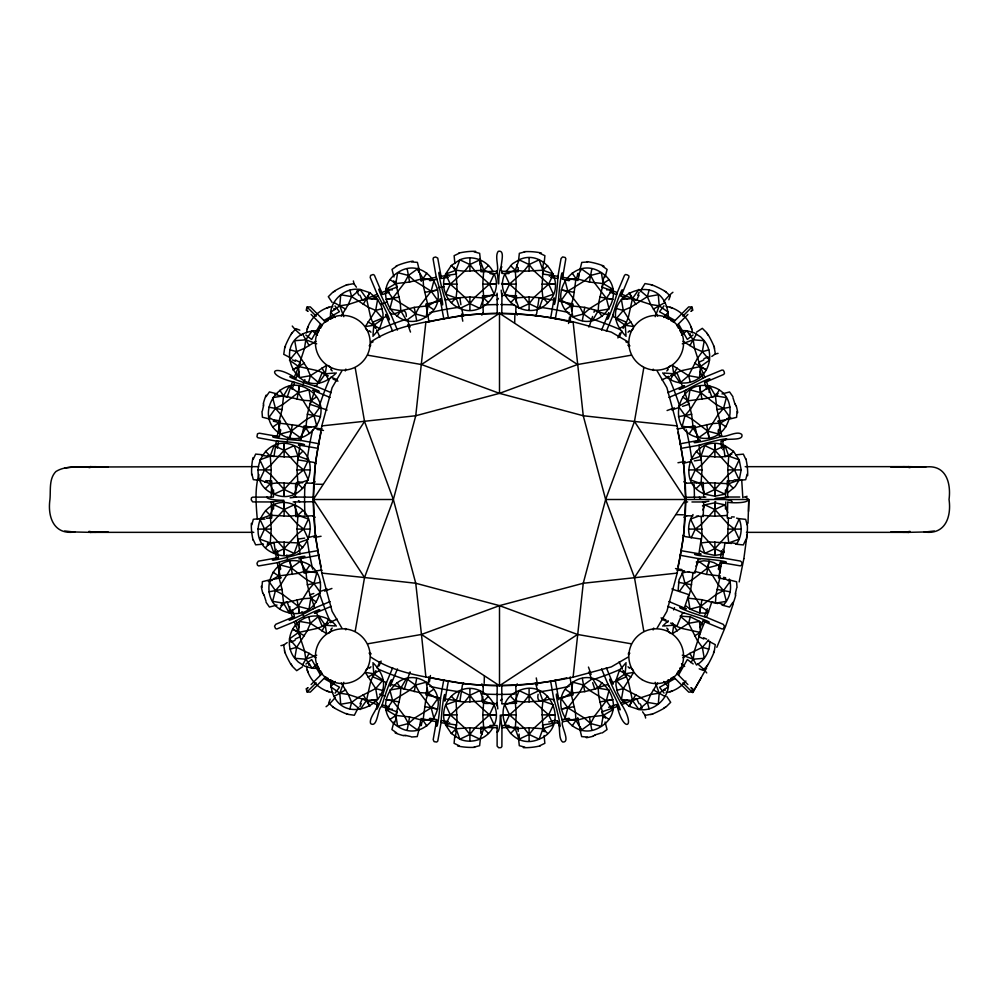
<?xml version="1.0" encoding="UTF-8"?>
<svg xmlns="http://www.w3.org/2000/svg" width="999" height="999" viewBox="0 0 999 999"><rect width="100%" height="100%" fill="white"/><g stroke="black" fill="none" stroke-linecap="round" stroke-linejoin="round"><path stroke-width="1.5" d="M271.241 529.095L270.254 542.932L274.038 553.384C305.419 567.132 326.086 517.32 294.181 504.82C262.799 491.071 242.145 540.884 274.038 553.384L284.103 548.676L296.99 534.428L303.684 529.095L308.404 519.055L297.964 515.259L289.448 516.233L270.254 515.259L259.815 519.055L264.535 529.095L271.241 534.428L284.103 548.676L294.181 553.384L297.964 542.932L296.99 529.095L297.964 515.259L294.181 504.82L284.128 509.515L271.241 523.776L264.535 529.095L259.815 539.148L270.254 542.932L278.771 541.97L297.964 542.932L308.404 539.148L303.684 529.095L296.99 523.776L284.128 509.515L274.038 504.82L270.254 515.259L271.241 529.095L257.829 529.095M271.241 469.905L270.254 483.741L274.038 494.18C305.419 507.929 326.086 458.116 294.181 445.616C262.799 431.868 242.145 481.68 274.038 494.18L284.103 489.485L296.99 475.224L303.684 469.905L308.404 459.852L297.964 456.068L289.448 457.03L270.254 456.068L259.815 459.852L264.535 469.905L271.241 475.224L284.103 489.485L294.181 494.18L297.964 483.741L296.99 469.905L297.964 456.068L294.181 445.616L284.128 450.324L271.241 464.572L264.535 469.905L259.815 479.945L270.254 483.741L278.771 482.767L297.964 483.741L308.404 479.945L303.684 469.905L296.99 464.572L284.128 450.324L274.038 445.616L270.254 456.068L271.241 469.905L257.829 469.905M494.18 274.038L489.485 284.103L475.224 296.99L469.905 303.684L459.852 308.404C446.74 303.334 439.935 286.9 445.616 274.038L456.068 270.254L464.572 271.241L483.741 270.254L494.18 274.038C503.883 294.38 480.194 318.082 459.852 308.404L456.068 297.964L457.03 289.448L456.068 270.254L459.852 259.815C471.865 254.583 487.112 260.04 493.081 271.703M493.081 727.297C487.112 738.96 471.865 744.417 459.852 739.185L456.068 728.746L457.03 720.229L456.068 701.036L459.852 690.596C480.194 680.918 503.883 704.62 494.18 724.962L483.741 728.746L469.905 727.759L456.068 728.746L445.616 724.962C439.935 712.1 446.74 695.666 459.852 690.596L469.905 695.316L475.224 702.01L489.485 714.872L494.18 724.962M482.779 284.116L483.741 297.964L479.945 308.404L469.905 303.684L464.572 296.99L450.324 284.128L445.616 274.038L451.323 265.509L459.852 259.815L469.905 264.535L475.224 271.241L489.485 284.103L494.18 294.181L483.741 297.964L469.905 296.99L456.068 297.964L445.616 294.181L450.324 284.128L464.572 271.241L469.905 264.535L479.945 259.815L483.741 270.254L482.779 284.116L496.191 284.116L489.485 284.103M482.779 714.884L483.741 728.746L479.945 739.185L469.905 734.465L464.572 727.759L450.324 714.897L445.616 704.819L456.068 701.036L464.572 702.01L483.741 701.036L494.18 704.819L489.485 714.872L475.224 727.759L469.905 734.465L459.852 739.185L451.323 733.491L445.616 724.962L450.324 714.897L464.572 702.01L469.905 695.316L479.945 690.596L483.741 701.036L482.779 714.884L496.191 714.884L489.485 714.872M516.221 284.116L515.259 270.254L519.055 259.815C544.08 247.777 568.406 284.216 547.677 302.709C529.158 323.414 492.744 299.063 504.82 274.038L515.259 270.254L523.776 271.241L542.932 270.254L553.384 274.038L548.676 284.103L534.428 296.99L529.095 303.684L519.055 308.404L515.259 297.964L516.221 284.116L502.809 284.116L509.515 284.128L523.776 296.99L529.095 303.684L539.148 308.404L542.932 297.964L541.97 289.448L542.932 270.254L539.148 259.815L529.095 264.535L523.776 271.241L509.515 284.103L504.82 294.181L515.259 297.964L529.095 296.99L542.932 297.964L553.384 294.181L548.676 284.128L534.428 271.241L529.095 264.535L519.055 259.815L512.437 263.786L505.919 271.703M516.221 714.884L515.259 701.036L519.055 690.596C550.449 676.885 571.053 726.71 539.148 739.185C507.754 752.896 487.137 703.059 519.055 690.596L529.095 695.316L534.428 702.01L548.676 714.872L553.384 724.962L542.932 728.746L529.095 727.759L515.259 728.746L504.82 724.962L509.515 714.897L523.776 702.01L529.095 695.316L539.148 690.596L542.932 701.036L541.97 709.552L542.932 728.746L539.148 739.185L529.095 734.465L523.776 727.759L509.515 714.897L504.82 704.819L515.259 701.036L523.776 702.01L542.932 701.036L553.384 704.819L548.676 714.872L534.428 727.759L529.095 734.465L519.055 739.185L515.259 728.746L516.221 714.884L502.809 714.884L509.515 714.897M701.198 516.683L702.01 534.428L701.036 542.932L704.819 553.384L714.884 555.382L722.527 554.245M727.297 493.081L735.214 486.563L739.185 479.945L734.465 469.905L727.759 464.572L714.897 450.324L704.819 445.616L701.036 456.068L702.01 469.905L701.036 483.741L704.819 494.18L714.884 496.191L724.962 494.18L728.746 483.741L727.759 469.905L728.746 456.068L724.962 445.616C693.581 431.868 672.914 481.68 704.819 494.18L714.872 489.485L727.759 475.224L734.465 469.905L739.185 459.852L733.491 451.323L724.962 445.616L714.897 450.324L702.01 464.572L695.316 469.905L690.596 479.945L701.036 483.741L709.552 482.767L728.746 483.741L739.185 479.945L741.171 469.905L739.185 459.852L728.746 456.068L720.229 457.03L701.036 456.068L690.596 459.852L695.316 469.905L702.01 475.224L714.872 489.485L724.962 494.18M701.036 542.932L709.552 541.97L728.746 542.932L727.759 534.428L728.408 518.094M284.103 509.515L284.116 502.809L284.116 516.221M284.128 489.485L284.116 496.191L284.116 482.779M284.103 450.324L284.116 443.618L284.116 457.03M284.128 548.676L284.116 555.382L284.116 541.97M736.575 518.106L739.185 519.055L734.465 529.095L727.759 534.428L714.897 548.676L714.884 555.382L714.884 541.97M727.322 515.422L714.884 516.221L714.884 502.809L724.962 504.82L727.796 512.649M714.897 489.485L714.884 496.191L714.884 482.779M714.872 450.324L714.884 443.618L714.884 457.03M501.623 714.884L501.623 715.721M266.558 518.256L271.74 517.994L271.278 501.96L252.672 501.91L251.211 499.8L251.486 497.827L252.672 497.152L271.241 497.065L271.74 480.981L265.771 480.669M293.157 497.077C300.1 496.041 289.423 477.584 302.61 482.854M501.948 726.872L501.885 746.528L501.023 747.614L498.701 747.751L497.127 746.103L497.102 725.574L489.972 725.449M515.784 686.6L516.533 703.209L501.935 703.808M497.24 314.148L497.09 293.157M501.935 271.466L501.923 272.302M370.504 344.205L370.404 346.154M483.254 312.4L482.48 295.791L497.052 295.342M628.496 654.869L628.596 652.846M748.001 523.239L748.788 499.5L605.644 499.5L583.254 415.746L573.101 321.803C536.913 313.973 499.737 311.526 462.887 315.434C431.718 321.628 397.777 323.738 370.766 341.958M748.576 511.376L748.788 499.5M251.86 524.812L253.321 519.305L261.089 518.469M330.582 681.655C333.491 735.764 411.363 700.848 372.902 662.674M501.923 272.715L501.91 273.426L509.028 273.551M668.418 317.345C665.509 263.237 587.637 298.152 626.098 336.326M709.74 641.445C710.064 650.948 704.794 660.339 696.515 665.009L689.847 653.371L702.347 647.34L708.641 639.934M747.14 474.188L745.691 479.695L737.911 480.531M273.551 489.985L273.426 497.102L271.316 497.065M518.506 261.089L519.343 253.321L524.862 251.86M725.449 509.028L725.823 501.898M480.482 737.911L479.632 745.679L474.113 747.14M480.669 733.229L480.981 727.26L497.065 727.759M516.158 302.622L516.52 295.791L501.948 295.342L501.773 314.148M482.854 696.39C477.684 709.627 496.216 698.825 497.077 705.843M689.722 536.713C687.462 529.295 688.711 520.954 693.019 514.51M739.185 519.055C742.507 527.01 741.57 536.538 736.75 543.693M515.996 306.156L515.746 312.4M518.231 267.62L518.006 271.74L501.948 271.241C498.476 268.906 506.943 249.338 498.276 251.311C492.907 257.917 504.47 277.372 489.972 273.551M483.029 692.844L483.279 686.6M341.958 628.234L332.118 611.338L321.803 573.101L315.434 536.113L313.286 499.5L315.434 462.887L321.803 425.899L332.118 387.662L341.958 370.766M428.921 678.171L428.846 676.922M570.054 320.816L570.142 322.078M283.579 395.816L282.055 409.602L278.584 423.039L280.419 433.991C308.803 453.171 338.112 407.917 309.003 389.86C280.619 370.679 251.298 415.934 280.419 433.991L291.171 431.181L306.418 419.48L313.961 415.459L320.417 406.431L310.839 400.811L302.285 400.224L283.579 395.816L272.627 397.652L275.462 408.391L281.081 414.835L291.171 431.181L300.237 437.624L305.831 428.034L307.367 414.248L310.839 400.811L309.003 389.86L298.251 392.669L283.004 404.358L275.462 408.391L269.006 417.42L278.584 423.039L297.64 425.549L305.831 428.034L316.795 426.186L313.961 415.459L308.329 409.016L298.251 392.669L289.186 386.226L283.579 395.816L279.77 390.297M693.069 572.39L690.671 589.984L688.161 598.189L689.997 609.14L699.55 612.936L707.267 613.199M400.811 688.161L400.224 696.715L395.816 715.421L397.652 726.373C426.061 745.529 455.332 700.237 426.186 682.205C397.789 663.061 368.519 708.341 397.652 726.373L408.391 723.538L414.835 717.919L431.181 707.829L437.624 698.763L428.034 693.169L419.48 692.582L400.811 688.161L389.86 689.997L392.669 700.749L404.358 715.996L408.391 723.538L417.42 729.994L423.039 720.416L425.549 701.36L428.034 693.169L426.186 682.205L415.459 685.039L409.016 690.671L392.669 700.749L386.226 709.814L395.816 715.421L409.602 716.945L423.039 720.416L433.991 718.581L431.181 707.829L419.48 692.582L415.459 685.039L406.431 678.583L400.811 688.161L397.003 682.642M575.961 278.584L573.451 297.64L570.966 305.831L572.814 316.795C601.211 335.939 630.481 290.659 601.348 272.627C572.939 253.471 543.668 298.763 572.814 316.795L583.541 313.961L589.984 308.329L606.331 298.251L612.774 289.186L603.184 283.579L589.398 282.055L575.961 278.584L565.009 280.419L567.819 291.171L579.52 306.418L583.541 313.961L592.569 320.417L598.189 310.839L598.776 302.285L603.184 283.579L601.348 272.627L590.609 275.462L584.165 281.081L567.819 291.171L561.376 300.237L570.966 305.831L584.752 307.367L598.189 310.839L609.14 309.003L606.331 298.251L594.642 283.004L590.609 275.462L581.58 269.006L575.961 278.584L572.165 273.064M550.661 318.082L554.158 297.927M448.364 680.918L445.254 698.938L459.902 701.148L462.362 685.351L463.561 682.754M373.014 334.94L373.801 325.262L370.629 317.307L366.546 298.551L360.127 289.46C344.343 286.963 328.983 301.448 330.582 317.345M625.986 664.06L625.199 673.738L628.371 681.693L632.454 700.449L638.873 709.54C654.657 712.037 670.017 697.552 668.418 681.655M317.345 668.418L312.2 668.269L305.819 659.19L304.52 650.724L298.539 632.479L299.463 621.39C310.377 612.549 327.984 614.797 336.326 626.098M483.229 312.849L481.805 315.172M681.655 330.582L686.8 330.731L693.181 339.81L694.48 348.276L700.461 366.521L699.537 377.61C688.623 386.451 671.016 384.203 662.674 372.902M515.796 686.263L517.232 683.828M355.219 631.131L364.535 577.534L393.356 499.5L415.746 415.746L425.899 321.803M370.766 657.042C397.777 675.262 431.718 677.372 462.887 683.566C499.737 687.474 536.913 685.027 573.101 677.197L583.254 583.254L605.644 499.5L634.465 421.466L643.781 367.869M747.015 535.089L743.868 558.628M289.91 606.668L289.186 612.774C322.527 620.629 333.866 567.919 300.237 561.376C266.883 553.521 255.557 606.243 289.186 612.774L298.239 606.331L308.329 589.984L313.961 583.541L316.795 572.814L305.831 570.966L297.64 573.451L278.584 575.961L269.006 581.58L275.462 590.609L283.004 594.642L298.239 606.331L309.003 609.14L310.839 598.189L307.367 584.752L305.831 570.966L300.237 561.376L291.184 567.819L281.081 584.165L275.462 590.609L272.627 601.348L283.579 603.184L302.285 598.776L310.839 598.189L320.417 592.569L313.961 583.541L306.418 579.52L291.184 567.819L280.419 565.009L278.584 575.961L282.055 589.398L283.579 603.184L289.186 612.774L290.11 609.84M709.09 392.332L709.814 386.226C676.473 378.371 665.134 431.081 698.763 437.624C732.117 445.479 743.443 392.757 709.814 386.226L700.761 392.669L690.671 409.016L685.039 415.459L682.205 426.186L693.169 428.034L711.862 423.613L720.416 423.039L729.994 417.42L723.538 408.391L715.996 404.358L700.761 392.669L689.997 389.86L688.161 400.811L691.633 414.248L693.169 428.034L698.763 437.624L707.816 431.181L717.919 414.835L723.538 408.391L726.373 397.652L715.421 395.816L707.217 398.301L688.161 400.811L678.583 406.431L685.039 415.459L692.582 419.48L707.816 431.181L718.581 433.991L720.416 423.039L716.945 409.602L715.421 395.816L709.814 386.226L708.89 389.16M428.896 678.508L427.809 684.677M570.079 320.479L571.166 314.31M683.716 570.716L679.02 579.832L678.171 590.022M723.164 605.382C729.819 598.601 732.279 588.124 729.332 579.083M341.296 682.929L348.276 694.48L351.66 702.347L360.127 709.54L366.521 700.461L370.629 681.693L373.801 673.738L373.014 664.06M657.704 316.071L650.724 304.52L647.34 296.653L638.873 289.46L632.479 298.539L628.371 317.307L625.199 325.262L625.986 334.94M440.134 700.212L443.768 679.869M455.931 728.833L456.506 725.012L441.083 722.664L437.737 741.133L436.713 742.045L434.103 741.658L433.191 739.622L436.713 719.642L429.907 718.269M558.766 299.488L558.878 298.788M690.784 662.587L693.181 659.19L694.48 650.724L700.461 632.479L681.693 628.371L673.738 625.199L672.439 633.666L688.586 623.301L699.537 621.39L703.284 624.924M441.283 721.415L441.421 720.504L448.276 721.64M277.36 448.276L278.496 441.421L276.898 441.183M558.703 299.887L558.566 300.799A16.359 1.074 -84.2 0 1 561.001 277.01A16.359 1.074 -84.2 0 1 562.362 278.908L562.375 278.871M721.64 550.724L720.516 557.579L740.484 561.076L742.07 562.574L741.52 565.209L740.296 565.859L721.703 562.687L718.518 577.946L723.351 578.871M441.233 721.79L441.121 722.439A16.346 1.074 -84.1 0 1 443.556 698.738A16.346 1.074 -84.1 0 1 444.93 700.636M455.719 730.132L455.507 731.493M578.696 276.698L577.946 280.482L562.687 277.247L565.846 258.704L565.184 257.48L562.612 256.918L561.063 258.516L557.567 278.496L550.724 277.36M261.975 411.463L262.412 417.232L269.992 419.118M543.481 267.507L542.494 273.988L557.904 276.336M737.025 587.537L736.588 581.768L729.008 579.87M419.13 729.008L417.232 736.588L411.463 737.025M579.895 269.992L581.78 262.412L587.562 261.975M395.816 283.579L397.652 272.627C426.061 253.471 455.332 298.763 426.186 316.795C397.789 335.939 368.519 290.659 397.652 272.627L408.391 275.462L414.835 281.081L431.181 291.171L437.624 300.237L428.034 305.831L414.248 307.367L400.811 310.839L389.86 309.003L392.669 298.251L404.358 283.004L408.391 275.462L417.42 269.006L423.039 278.584L423.613 287.138L428.034 305.831L426.186 316.795L415.459 313.961L409.016 308.329L392.669 298.251L386.226 289.186L395.816 283.579L409.602 282.055L423.039 278.584L433.991 280.419L431.181 291.171L419.48 306.418L415.459 313.961L406.431 320.417L400.811 310.839L400.224 302.285L395.816 283.579L390.297 279.77M570.966 693.169L572.814 682.205C601.211 663.061 630.481 708.341 601.348 726.373C572.939 745.529 543.668 700.237 572.814 682.205L583.541 685.039L589.984 690.671L606.331 700.749L612.774 709.814L603.184 715.421L589.398 716.945L575.961 720.416L565.009 718.581L567.819 707.829L579.52 692.582L583.541 685.039L592.569 678.583L598.189 688.161L598.776 696.715L603.184 715.421L601.348 726.373L590.609 723.538L584.165 717.919L567.819 707.829L561.376 698.763L570.966 693.169L584.752 691.633L598.189 688.161L609.14 689.997L606.331 700.749L594.642 715.996L590.609 723.538L581.58 729.994L575.961 720.416L575.387 711.862L570.966 693.169L565.446 689.347M316.708 655.219L305.819 659.19L294.755 658.291C285.889 647.377 288.149 629.732 299.463 621.39L310.414 623.301L326.561 633.666L325.262 625.199L318.881 616.121L310.414 623.301L307.018 631.168L296.653 647.34L294.755 658.291L298.301 662.037L304.77 666.171L312.2 668.269L317.495 663.786M682.292 343.781L693.181 339.81L704.245 340.709C713.111 351.623 710.851 369.268 699.537 377.61L688.586 375.699L672.439 365.334L673.738 373.801L680.119 382.879L688.586 375.699L697.277 358.566L702.347 351.66L704.245 340.709L700.699 336.963L694.23 332.829L686.8 330.731L681.505 335.214M657.042 628.234L666.882 611.338L677.197 573.101L683.566 536.113L685.714 499.5L683.566 462.887L677.197 425.899L666.882 387.662L657.042 370.766M280.731 429.907L279.358 436.713L259.378 433.191L257.492 433.791L256.955 436.713L257.867 437.737L276.336 441.083L273.988 456.506L267.507 455.519M335.214 317.495L330.731 312.2L339.81 305.819L348.276 304.52L366.521 298.539L377.61 299.463L381.381 306.193L383.029 313.736L382.879 318.881L373.801 325.262L365.334 326.561L375.699 310.414L377.61 299.463L369.867 292.719L360.127 289.46L351.66 296.653L348.276 304.52L341.296 316.071M663.786 681.505L668.269 686.8L659.19 693.181L650.724 694.48L632.479 700.461L621.39 699.537L617.619 692.806L615.971 685.264L616.121 680.119L625.199 673.738L633.666 672.439L623.301 688.586L621.39 699.537L629.133 706.281L638.873 709.54L647.34 702.347L650.724 694.48L657.704 682.929M680.918 550.649L698.938 553.746L701.161 539.098L685.351 536.638L682.754 535.439M722.664 557.917L725.012 542.494L731.493 543.493M544.155 263.449L544.892 255.682L539.76 253.234M454.832 735.539L454.083 743.318L459.215 745.766M419.78 725.212L421.054 718.518L436.313 721.703M579.233 273.788L579.033 274.875M291.171 431.181L289.96 437.787L292.382 424.587M298.251 392.669L299.45 386.064L297.028 399.263M689.06 571.653L682.205 572.814L685.039 583.541L690.671 589.984L700.749 606.331L699.55 612.936L701.972 599.737L714.048 602.772M720.416 575.961L706.618 574.413L709.04 561.213L703.883 560.789L696.278 562.037M719.992 577.335L715.996 594.642L715.421 603.184L726.373 601.348L723.538 590.609L717.919 584.165L707.829 567.819L698.763 561.376L695.966 566.171M407.18 730.144L409.602 716.945M414.248 691.633L416.67 678.433M582.33 320.567L584.752 307.367M589.398 282.055L591.82 268.856M743.855 558.628L739.16 581.918M427.197 688.036L427.035 688.935M571.79 310.951L573.114 304.108L558.541 300.949L555.257 319.143M578.933 275.399L578.783 276.174M679.395 591.445L685.039 583.541L692.582 579.52L707.816 567.819L709.04 561.213L713.998 562.649L720.679 566.52M426.96 689.298L425.886 694.892L440.472 698.051M553.746 300.062L539.11 297.852L536.65 313.661L535.464 316.246M562.612 277.647L562.425 278.659M277.21 436.301L280.482 421.054L273.788 419.78M278.908 436.625A16.359 1.074 5.9 0 0 277.01 437.999A16.359 1.074 5.9 0 0 300.724 440.447L304.108 425.886L310.964 427.197M718.269 569.093L720.129 562.387A16.359 1.074 5.9 0 0 721.99 561.001A16.359 1.074 5.9 0 0 698.276 558.553L694.892 573.114L688.036 571.803M570.254 676.897L570.167 678.146M428.683 322.115L428.783 320.966M445.017 700.174L444.842 701.073M562.337 279.108L569.093 280.731M253.234 459.228L255.682 454.095L263.461 454.832M745.766 539.785L743.318 544.917L735.551 544.168M317.345 330.582C263.237 333.491 298.152 411.363 336.326 372.902M308.654 382.18L310.414 375.699L307.018 367.832L296.653 351.66L294.755 340.709L305.819 339.81L316.708 343.781M343.781 682.292L339.81 693.181L340.709 704.245L351.66 702.347L358.566 697.277L375.699 688.586L382.879 680.119L373.801 673.738L365.334 672.439L375.699 688.586L377.61 699.537L366.546 700.449L348.276 694.48L339.81 693.181L330.731 686.8L335.214 681.505M349.887 708.815L351.66 702.347M663.786 317.495L668.269 312.2L659.19 305.819L650.724 304.52L632.479 298.539L621.39 299.463L623.301 310.414L633.666 326.561L625.199 325.262L616.121 318.881L623.301 310.414L631.168 307.018L647.34 296.653L649.113 290.185M655.219 316.708L659.19 305.819L658.291 294.755L647.34 296.653M688.586 623.301L690.346 616.82L680.119 616.121L688.586 623.301L697.277 640.434L702.347 647.34L704.245 658.291L693.181 659.19L682.292 655.219M497.202 684.852L497.04 703.746M594.505 310.564L607.979 314.735L608.853 312.737M345.879 369.068L345.604 369.905A6.206 0.824 -66.3 0 1 345.267 370.954M593.955 312.275L594.23 311.426M653.109 629.944L653.383 629.108A6.206 0.824 -66.3 0 1 653.733 628.071M395.816 716.308L397.24 711.887L381.705 706.518C377.709 706.955 377.822 728.546 370.641 723.626C367.832 715.734 386.838 701.735 371.466 700.137M733.054 604.457L725.636 626.148L716.832 647.315M395.654 716.82L395.417 717.569M603.608 281.443L601.773 287.125L617.282 292.482L624.5 275.362L625.586 274.5L627.36 274.887L628.883 275.899L628.933 277.06L621.815 294.255L636.575 300.374L638.998 295.204M592.582 316.483L589.41 325.924M707.28 608.691L704.482 616.483L723.201 624.313L724.462 626.136L723.426 628.633L722.127 629.008L704.745 621.828L698.626 636.575L703.796 638.998M292.058 389.335L294.518 382.517L293.157 381.98M393.906 722.002L391.92 729.57L396.69 732.929M605.119 276.998L607.117 269.443L602.347 266.084M702.921 510.039L704.819 504.82L714.884 502.809L714.897 509.515L727.759 523.776L734.465 529.095L739.185 539.148L728.746 542.932M686.276 608.853L684.34 608.004L688.86 594.655L673.064 589.435M706.518 617.295L711.875 601.76L717.569 603.583M284.665 348.027L283.753 354.333L291.583 358.366M714.347 650.961L715.259 644.642L708.316 641.008M331.206 392.657L316.458 386.476L322.028 373.027L327.21 375.399M298.863 371.466L296.228 378.034L294.305 377.185L300.374 362.425L295.217 359.99M613.349 314.435L612.999 315.284M385.664 684.577L392.657 667.794M382.342 704.932L389.335 706.942M258.878 474.525C254.683 488.848 256.019 504.345 257.28 519.068M382.18 705.344L381.88 706.106M409.565 673.064L404.345 688.86L398.501 686.925L391.021 684.303L397.465 668.918M379.795 661.775L377.06 668.006M619.218 337.225L621.94 330.994M310.414 375.699L318.881 382.879L325.262 373.801L326.561 365.334L310.414 375.699L299.463 377.61L298.551 366.546L304.52 348.276L305.819 339.81L312.2 330.731L317.495 335.214M609.665 292.058L616.47 294.518L617.27 292.495M266.071 396.678L269.43 391.908L276.998 393.893M381.743 706.43L381.793 706.305A16.371 1.074 -71.4 0 1 389.41 683.703A16.371 1.074 -71.4 0 1 390.347 685.826L390.147 686.276M732.929 602.31L729.57 607.08L722.002 605.094M601.573 330.095L608.016 314.66M700.137 627.534L702.772 620.966L704.245 621.615M641.845 288.661L645.004 283.579L650.961 284.653M641.52 289.46L640.609 291.583M606.368 331.218L612.549 316.421L625.986 322.04L623.613 327.21M329.695 378.609L328.209 382.08A303.246 303.246 0 0 0 319.48 405.619M358.391 707.417L354.358 715.259L348.039 714.347M377.16 704.77L362.425 698.626L360.002 703.796M390.971 684.402L390.522 685.426M621.603 294.755L620.953 296.228L627.522 298.863M375.911 670.616L375.449 671.653M623.089 328.384L623.551 327.347M375.387 671.79L373.014 676.96L386.476 682.542M691.183 537.887L695.316 529.095L702.01 523.776L714.872 509.515L724.962 504.82M409.702 672.764L410.152 671.99M589.273 326.236L588.823 327.01M372.902 336.326L379.62 328.596L382.879 318.881L375.699 310.414L367.832 307.018L351.66 296.653L340.709 294.755L339.81 305.819L343.781 316.708M626.098 662.674L619.38 670.404L616.121 680.119L623.301 688.586L640.434 697.277L647.34 702.347L658.291 704.245L659.19 693.181L655.219 682.292M274.762 552.022L276.199 549.3M722.801 449.7L724.238 446.978M701.136 677.921L692.657 692.657L706.693 667.894M307.08 307.08L306.443 309.066L307.48 310.764M691.92 691.92L692.557 689.934L691.52 688.236M366.546 298.551L369.867 292.719L363.199 304.37M632.454 700.449L629.133 706.281L635.801 694.63M302.485 665.009L309.153 653.371L296.653 647.34L289.46 638.873L298.539 632.479L317.307 628.371L325.262 625.199L334.94 625.986M321.928 631.018L328.596 619.38M670.404 379.62L677.072 367.982M689.847 345.629L696.515 333.991M311.114 314.448L320.504 323.876L311.651 339.498L305.844 335.04M317.67 333.167L318.231 332.205M318.756 331.306L319.268 330.394M320.567 328.147L321.079 327.247M321.603 326.348L322.115 325.449L320.504 323.888M677.397 672.652L676.885 673.551L687.886 684.552M677.921 671.753L678.433 670.853M679.732 668.593L680.244 667.694M678.496 675.124L687.349 659.502L693.169 663.96M315.16 481.83L312.849 483.254M683.84 517.157L686.263 515.734M292.195 332.879L295.891 328.646L299.825 330.145M706.805 666.096L703.109 670.341L699.188 668.843M631.131 643.781L577.534 634.465L499.5 605.644L415.746 583.254L364.535 577.534L313.286 499.5L364.535 421.466L355.219 367.869M643.781 631.131L634.465 577.534L685.714 499.5L634.465 421.466L583.254 415.746L499.5 393.356L421.466 364.535L367.869 355.219M397.003 316.358L400.811 310.839M423.039 278.584L426.835 273.064M279.77 608.703L283.579 603.184M305.831 570.966L309.653 565.446M689.347 433.554L693.169 428.034M715.421 395.816L719.23 390.297M572.165 725.936L575.961 720.416M598.189 688.161L601.997 682.642M330.157 699.188L328.659 703.109L332.904 706.805M668.831 299.812L670.329 295.879L666.096 292.183M335.04 693.169L339.523 687.212L323.926 678.521L310.314 692.107L307.217 692.007M663.96 305.819L659.515 311.75L675.074 320.479L688.686 306.893L691.857 307.043M316.071 341.296L304.52 348.276L296.653 351.66L289.46 360.127L298.539 366.521L317.307 370.629L325.262 373.801L334.94 373.014M662.674 626.098L668.244 620.754M316.258 535.514L308.117 537.574M682.754 463.486L690.896 461.426M307.48 688.236L306.443 689.934L307.08 691.92M691.52 310.764L692.557 309.066L691.92 307.08M630.294 331.843L633.453 328.471M365.547 670.529L368.706 667.157M324.25 678.184L325.487 676.897L326.373 677.409M675.074 320.492L673.513 322.103L672.627 321.591M321.603 672.652L322.115 673.551L311.114 684.552M687.886 314.448L678.471 323.913L687.312 339.435L693.069 334.977M265.509 488.474L270.254 483.741M297.964 456.068L302.709 451.323M451.323 302.709L456.068 297.964M483.741 270.254L488.474 265.509M265.509 547.677L270.254 542.932M297.964 515.259L302.709 510.526M510.526 302.709L515.259 297.964M542.932 270.254L547.677 265.509M330.756 629.52L332.217 628.046M628.046 332.217L629.52 330.756M307.292 691.708L316.159 682.841M682.841 316.159L691.708 307.292M369.48 668.244L370.954 666.783M666.783 370.954L668.244 369.48M451.323 733.491L456.068 728.746M483.741 701.036L488.474 696.291M696.291 488.474L701.036 483.741M728.746 456.068L733.491 451.323M510.526 733.491L515.259 728.746M542.932 701.036L547.677 696.291M678.071 324.3L676.885 325.449L677.397 326.348M328.471 633.453L331.843 630.294M667.157 368.706L670.529 365.547M685.963 605.931L689.997 609.14L700.749 606.331L715.996 594.642L723.538 590.609L729.994 581.58L725.199 578.771M696.503 332.18L702.309 328.334L706.743 332.767M302.497 666.82L296.691 670.666L292.257 666.233M305.931 664.023L311.688 659.565L320.504 675.124M682.929 657.704L689.847 653.371M664.06 373.014L673.738 373.801L681.693 370.629L700.449 366.546L709.54 360.127L702.347 351.66L694.48 348.276L682.929 341.296M565.446 309.653L570.966 305.831M603.184 283.579L608.703 279.77M390.297 719.23L395.816 715.421M428.034 693.169L433.554 689.347M273.064 426.835L278.584 423.039M310.839 400.811L316.358 397.003M421.466 364.535L499.5 313.286L577.534 364.535L631.131 355.219M367.869 643.781L421.466 634.465L499.5 685.714L577.534 634.465M327.023 588.898L326.248 589.335M671.977 410.102L672.752 409.665M332.754 292.27L328.321 296.691L332.168 302.497M666.233 706.743L670.666 702.309L666.82 696.503M628.234 657.042L611.338 666.882L573.101 677.197M307.23 306.993L310.314 306.893L323.926 320.479L339.435 311.688L334.977 305.931M326.373 321.591L325.487 322.103L323.926 320.479M327.272 321.066L328.172 320.554M330.407 319.268L331.306 318.743M332.205 318.231L333.167 317.67M298.539 366.521L292.719 369.867L304.37 363.199M667.694 680.257L668.593 679.732M670.829 678.446L671.728 677.934M672.627 677.409L673.513 676.897L688.786 692.17L691.857 691.957M675.074 678.521L659.565 687.312L664.023 693.069M619.38 328.596L631.018 321.928M653.371 309.153L665.009 302.485M333.991 696.515L345.629 689.847M367.982 677.072L379.62 670.404M694.63 635.801L700.436 632.479L699.537 621.39L690.346 616.82M549.3 276.199L552.022 274.762M446.978 724.238L449.7 722.801M702.484 505.919L704.819 504.82L714.872 509.515M723.701 552.797L714.897 548.676L704.819 553.384L700.274 550.948M703.771 359.94L698.613 362.387L704.782 377.16L702.772 378.047L700.137 371.453M295.229 639.06L300.387 636.613L294.218 621.828L276.86 628.983L275.562 628.596L274.525 626.173L275.786 624.288L294.518 616.47L292.058 609.652M671.815 375.449L677.047 373.102L682.542 386.463L667.782 392.644M327.185 623.551L322.015 625.936L316.458 612.537L331.218 606.368M671.728 375.487L670.679 375.961M327.272 623.513L328.321 623.039M686.276 390.147L685.426 390.522M669.093 376.66L661.825 379.882M312.737 608.866L330.095 601.573M329.907 622.34L337.175 619.118M685.077 390.671L684.402 390.971M294.755 621.603L296.216 620.953L298.863 627.534M707.429 358.291L708.291 357.917M704.695 377.197L721.927 370.067L723.276 370.217L724.138 371.703L724.487 373.401L723.626 374.488L706.443 381.755M704.57 377.26L704.645 377.222A16.359 1.074 -26.8 0 1 683.291 388.012A16.359 1.074 -26.8 0 1 684.153 385.826L684.565 385.664M294.355 621.778L294.43 621.74A16.359 1.074 -26.8 0 1 315.721 611.001A16.359 1.074 -26.8 0 1 314.847 613.174L314.435 613.349M291.571 640.709L290.709 641.083M378.609 329.695L382.08 328.209A303.159 303.159 0 0 1 405.619 319.455M620.391 669.305L616.92 670.791A303.246 303.246 0 0 1 593.381 679.52M711.812 356.431L715.371 353.896L714.297 347.927M287.188 642.569L283.629 645.104L284.703 651.073M371.453 298.863L378.047 296.228L370.204 277.51L370.617 275.387L373.164 274.5L374.375 275.187L381.718 292.482L397.277 287.1L395.479 281.418M627.534 700.137L620.953 702.784L621.54 704.12M668.918 397.44L684.303 391.009L688.848 404.333L682.542 406.356M682.554 386.463L684.115 385.839M396.815 266.034L392.02 269.405L393.981 276.973M316.246 612.624L315.472 612.936M602.26 732.954L607.042 729.582L605.069 722.015M706.206 381.843L705.519 382.118M705.144 382.267L704.482 382.53L706.942 389.348M673.064 409.528L678.983 407.53M325.936 589.472L320.017 591.47M377.185 294.255L362.387 300.387L359.94 295.229M612.812 683.216L613.161 684.115A16.359 1.074 63.2 0 0 611.001 683.279A16.359 1.074 63.2 0 0 621.728 704.595L636.613 698.613L639.06 703.771M392.644 331.218L386.463 316.458L373.052 322.015L375.449 327.185M606.368 667.782L612.537 682.542L625.936 676.985L623.551 671.815M347.927 284.703L353.896 283.629L356.431 287.188M370.492 345.367L369.205 345.816M628.508 653.633L629.795 653.184M651.073 714.285L645.104 715.371L642.569 711.812M621.828 704.782C636.438 728.358 623.339 732.704 617.282 706.518L601.748 711.887L603.571 717.569M390.147 312.724C393.831 318.506 406.168 303.109 406.318 316.446M321.803 425.899L415.746 415.746L499.5 393.356L577.534 364.535M425.899 677.197L421.466 634.465L499.5 605.644L583.254 583.254L677.197 573.101M608.866 686.263L608.016 684.34L594.667 688.848L592.682 682.654M684.777 497.29L705.843 497.102M698.426 516.208L690.596 519.055L695.316 529.095L702.01 534.428L714.872 548.676M722.015 393.931L729.582 391.958L732.954 396.74M276.985 605.057L269.418 607.042L266.046 602.26M389.348 292.058L382.53 294.518L381.993 293.157M608.678 707.28L616.47 704.482L617.27 706.505M319.118 555.169L300.911 558.516L304.121 573.151L320.504 570.192M679.882 443.831L700.212 440.147M717.569 395.442L711.887 397.252L706.518 381.718M281.431 603.558L287.113 601.748L292.482 617.282M313.811 593.506L310.152 594.667L314.735 607.979M609.84 290.11L612.774 289.186L606.668 289.91M389.16 708.89L386.226 709.814L392.332 709.09M314.148 501.735L295.304 501.935L295.791 516.533L312.4 515.784M90.797 466.645C79.308 467.719 66.171 465.059 55.857 471.565C48.751 478.871 50.824 490.272 49.95 499.5C47.428 517.02 53.896 535.152 74.775 531.967M924.225 531.967C945.104 535.152 951.572 517.02 949.05 499.5C951.185 482.804 945.941 464.335 925.474 467.033M702.347 351.66L708.815 349.887M290.185 649.113L296.653 647.34M375.699 310.414L382.18 308.654M616.82 690.346L623.301 688.586M707.829 567.819L718.581 565.009L719.954 573.226M419.842 273.514L421.116 280.469L436.263 277.223L433.079 258.928L433.516 257.63L435.576 256.993L437.737 258.079L441.058 276.336L456.518 273.988L455.706 268.594M578.633 722.327L577.909 718.518L562.737 721.778C559.652 724.188 571.341 742.482 562.762 742.057C556.006 737.337 564.335 715.147 550.736 721.64M569.093 718.269L562.312 719.642L562.624 721.216M429.92 280.731L436.688 279.358L436.276 277.297M459.265 253.234L454.133 255.669L454.87 263.449M539.71 745.766L544.842 743.331L544.118 735.551M701.086 444.867L700.386 445.005M297.914 554.133L318.281 550.574M279.121 562.362L280.731 569.093M699.987 445.079L699.263 445.217M717.794 421.203L725.486 419.792M722.627 441.071C723.363 437.275 744.442 441.945 741.795 434.49C735.451 428.546 716.995 445.129 718.269 429.907M281.206 577.797L276.423 578.671M440.147 298.788L440.497 300.936L425.824 304.121L428.746 320.517M322.078 428.846L320.829 428.933M699.088 445.254L699.088 445.254A16.346 1.074 -14.2 0 1 722.265 439.385A16.346 1.074 -14.2 0 1 720.953 441.333L721.64 448.264M277.36 562.712L277.36 562.712A16.359 1.074 -14.2 0 1 300.549 556.83A16.359 1.074 -14.2 0 1 299.225 558.778L298.788 558.853M676.922 570.154L678.171 570.079M558.541 698.289L573.151 694.879L570.192 678.496M89.011 467.644L94.206 466.67M904.794 532.33L909.989 531.356M392.669 298.239L386.064 299.45L399.263 297.028M431.181 291.184L437.787 289.96L424.587 292.382M567.819 707.816L561.213 709.04L574.413 706.618M606.331 700.761L612.936 699.55L599.737 701.972M678.433 416.67L691.633 414.248M716.945 409.602L730.144 407.18M275.899 578.771L273.514 579.208M268.856 591.82L282.055 589.398M307.367 584.752L320.567 582.33M687.811 427.185L678.496 428.808M687.999 427.147L694.879 425.849L698.101 440.484M277.36 550.736L278.496 557.592L258.291 561.201L256.968 563.261L257.505 565.284L258.716 565.933L277.26 562.724L280.507 577.822M735.551 454.882L743.331 454.145L745.778 459.29M263.449 544.118L255.669 544.842L253.234 539.71M557.942 722.664L542.469 725.012L543.456 731.505M445.254 299.912L459.877 297.852L460.901 304.67M554.133 701.086C551.898 694.305 535.514 708.403 538.111 694.342M300.799 558.528L299.887 558.678M411.613 261.938L417.395 262.375L419.243 269.955M587.449 737.05L581.668 736.613L579.807 729.033M729.033 419.193L736.613 417.332L737.05 411.551M267.495 543.456L273.988 542.469L276.336 557.942M269.967 579.795L262.387 581.668L261.95 587.449M448.264 277.36L441.396 278.496L441.258 277.585M730.406 455.719L725.024 456.531L722.664 441.058M694.342 460.889L701.148 459.877L698.938 445.279L680.731 448.426M304.658 538.111L297.852 539.123L300.062 553.721M548.763 721.94L549.75 721.79M718.493 421.178L721.79 436.263M73.526 467.033L64.723 468.007M925.474 531.967L934.277 530.993M664.06 625.986L673.738 625.199M678.146 428.833L676.897 428.746M320.854 570.167L322.103 570.254M696.365 482.817L686.6 483.216M696.515 482.817L703.209 482.467L703.746 497.065M733.229 480.706L727.26 481.006L727.759 497.04L739.76 497.027M890.971 467.195L904.307 466.67M94.693 532.33L108.029 531.805M509.028 725.449L501.923 725.574L501.935 726.498M74.163 467.033L258.641 466.645M892.182 467.033L924.837 467.033M106.818 531.967L90.16 532.355L253.783 532.33M908.203 532.355L924.837 531.967M705.843 501.91L705.132 501.935M271.815 501.948L273.426 501.923L273.551 509.028M312.4 483.279L306.156 483.029M295.254 497.04L314.148 497.202M727.684 497.04L725.574 497.077L725.449 489.972M686.6 515.721L692.856 515.971M714.884 501.623L715.721 501.623M497.052 271.278L480.994 271.74L480.681 265.771M501.96 727.722L517.994 727.26L518.206 731.38M450.324 284.103L443.618 284.116L457.03 284.116M548.676 284.128L555.382 284.116L541.97 284.116M691.945 501.973L703.708 501.96L703.209 516.508L696.39 516.146M450.324 714.872L443.618 714.884L457.03 714.884M548.676 714.897L555.382 714.884L541.97 714.884M745.217 466.67L908.84 466.645M105.407 467.033L106.169 467.033M892.831 467.033L893.593 467.033M925.686 467.033L908.203 466.645M296.99 469.905L310.402 469.905M688.598 469.905L702.01 469.905M727.759 469.905L741.171 469.905M313.286 499.5L393.356 499.5L415.746 583.254L421.466 634.465M283.279 501.623L284.116 501.623M714.884 516.221L702.459 515.422M296.99 529.095L310.402 529.095M688.598 529.095L702.01 529.095M727.759 529.095L741.171 529.095M64.723 530.993L73.526 531.967M105.407 531.967L106.169 531.967M892.831 531.967L893.593 531.967M746.44 532.355L908.84 532.355L892.182 531.967M294.892 501.935L293.157 501.898M474.15 251.86L479.657 253.321L480.507 261.089M524.812 747.14L519.305 745.679L518.469 737.911M90.16 466.645L106.818 467.033M74.163 531.967L90.797 532.355M261.089 480.482L253.321 479.645L251.86 474.113M737.911 518.518L745.679 519.368L747.14 524.887M94.693 466.67L108.029 467.195M890.971 531.805L904.307 532.33M745.729 497.052C756.468 503.996 726.835 503.184 727.759 501.935L727.26 518.019L731.38 518.244M685.976 501.948L684.852 501.798M688.161 598.189L701.972 599.737M318.082 448.364L300.062 445.254L297.852 459.902L313.661 462.35L316.246 463.548M686.151 483.191L683.84 481.768M312.737 515.796L315.172 517.232M634.465 421.466L677.197 425.899M321.803 573.101L364.535 577.534M392.332 289.91L386.226 289.186L389.16 290.11M678.508 570.104L684.677 571.191M320.492 428.896L314.323 427.809M298.788 440.134L300.724 440.434M700.212 558.878L699.113 558.703M276.561 441.121L276.561 441.121A16.346 1.074 5.9 0 1 300.262 443.556A16.346 1.074 5.9 0 1 298.364 444.93M300.911 440.459L319.131 443.768M698.051 558.528L679.869 555.232M725.212 579.22L723.875 578.97M567.819 291.171L561.213 289.96L574.413 292.382M606.331 298.251L612.936 299.45L599.737 297.028M392.669 700.749L386.064 699.55L399.263 701.972M431.181 707.829L437.787 709.04L424.587 706.618M268.856 407.18L282.055 409.602M307.367 414.248L320.567 416.67M706.618 574.413L694.53 571.378M678.433 582.33L691.633 584.752M716.945 589.398L730.144 591.82M904.794 466.67L909.989 467.644M89.011 531.356L94.206 532.33M299.837 445.217L299.188 445.092M698.95 553.746L701.086 554.158M721.565 562.662L720.741 562.499M573.101 321.803L611.338 332.118L628.234 341.958M616.82 308.654L623.301 310.414M375.699 688.586L382.18 690.346M290.185 349.887L296.653 351.66M702.347 647.34L708.815 649.113M629.957 345.891L629.12 345.617A6.206 0.824 23.7 0 1 628.071 345.279M369.056 653.109L369.892 653.383A6.206 0.824 23.7 0 1 370.929 653.733M281.431 395.404L287.125 397.24L292.482 381.705C265.384 375.087 271.641 362.787 294.305 377.185M314.423 385.664L316.446 386.476M684.577 613.336L683.716 612.999M325.924 409.578L310.14 404.358L312.075 398.501L314.697 391.021L330.082 397.465M337.212 379.807L330.981 377.073M661.775 619.205L668.006 621.94M293.019 381.93L292.695 381.793A16.371 1.074 18.6 0 1 315.297 389.41A16.371 1.074 18.6 0 1 313.174 390.347L312.724 390.147M682.954 612.687L682.679 612.587A16.359 1.074 18.6 0 1 705.344 620.217A16.359 1.074 18.6 0 1 703.196 621.141M668.918 601.535L684.34 608.004M667.794 606.343L682.617 612.562L676.96 625.986L671.79 623.613M620.391 329.695L616.92 328.209A303.221 303.221 0 0 0 593.381 319.455M378.609 669.305L382.08 670.791A303.246 303.246 0 0 0 405.619 679.52M314.198 390.796L313.174 390.347M328.371 375.924L327.335 375.462M670.616 623.089L671.653 623.551M672.764 589.298L671.99 588.848M326.236 409.715L327.01 410.152M446.978 274.762L449.7 276.199M700.449 366.546L706.281 369.867L694.63 363.199M298.551 632.454L292.719 629.133L304.37 635.801M333.991 302.485L345.629 309.153M367.982 321.928L379.62 328.596M619.38 670.404L631.018 677.072M653.371 689.847L665.009 696.515M309.153 653.371L316.071 657.704M665.821 317.67L666.795 318.231M333.179 681.33L332.205 680.769M667.694 318.743L668.593 319.268M670.829 320.554L671.728 321.066M327.272 677.934L328.172 678.446M330.407 679.732L331.306 680.257M517.195 315.172L515.771 312.849M481.843 683.84L483.266 686.263M682.642 397.003L688.161 400.811M720.416 423.039L725.936 426.835M273.064 572.165L278.584 575.961M310.839 598.189L316.358 601.997M428.034 305.831L433.554 309.653M603.184 715.421L608.703 719.23M700.761 606.331L708.678 611.975M681.505 663.786L684.677 666.47M463.499 316.246L461.438 308.104M535.514 682.754L537.574 690.883M667.157 630.294L670.529 633.453M328.471 365.547L331.843 368.706M696.291 451.323L701.036 456.068M728.746 483.741L733.491 488.474M369.48 330.756L370.954 332.217M666.783 628.046L668.244 629.52M307.292 307.292L316.208 316.208M682.841 682.841L691.708 691.708M330.756 369.48L332.217 370.954M628.046 666.783L629.52 668.244M265.509 451.323L270.254 456.068M297.964 483.741L302.709 488.474M265.509 510.526L270.254 515.259M297.964 542.932L302.709 547.677M510.526 265.509L515.259 270.254M542.932 297.964L547.677 302.709M451.323 265.509L456.068 270.254M483.741 297.964L488.474 302.709M510.526 696.291L515.259 701.036M542.932 728.746L547.677 733.491M451.323 696.291L456.068 701.036M483.741 728.746L488.474 733.491M365.547 328.471L368.706 331.843M630.294 667.157L633.453 670.529M305.831 428.034L309.653 433.554M598.189 310.839L601.997 316.358M423.039 720.416L426.835 725.936M588.898 671.977L589.335 672.752M410.04 327.048L409.602 326.273M677.921 327.247L678.433 328.147M679.732 330.394L680.244 331.306M680.769 332.205L681.33 333.167M318.231 666.795L317.67 665.834M318.756 667.694L319.268 668.606M320.567 670.853L321.079 671.753M632.479 298.539L629.133 292.719L635.801 304.37M366.521 700.461L369.867 706.281L363.199 694.63M672.402 622.877L677.072 631.018M302.485 333.991L309.153 345.629M321.928 367.982L328.596 379.62M722.801 549.3L724.238 552.022M504.82 274.038L509.515 284.103M623.513 671.728L623.039 670.679M375.487 327.272L375.949 328.321M668.294 376.311L668.806 377.46M622.34 669.093L619.118 661.825M376.66 329.907L379.882 337.175M330.194 621.54L330.706 622.689M640.709 707.429L640.983 708.079M358.291 291.571L357.917 290.709M607.979 684.278L601.573 668.905M390.996 314.66L397.44 330.082M669.305 378.609L670.791 382.08A303.246 303.246 0 0 1 679.52 405.619M329.695 620.391L328.209 616.92A303.246 303.246 0 0 1 319.48 593.381M386.463 316.446L385.664 314.435M589.472 673.064L591.47 678.983M409.465 325.961L407.492 320.03M653.633 370.492L653.184 369.205M345.367 628.508L345.816 629.795M605.644 499.5L634.465 577.534M364.535 421.466L393.356 499.5M443.831 319.118L440.497 300.936M555.169 679.882L558.503 698.051M501.735 684.852L501.935 703.658M647.34 702.347L649.113 708.815M349.887 290.185L351.66 296.653M688.586 375.699L690.346 382.18M308.654 616.82L310.414 623.301M444.955 298.401L445.142 299.35M562.674 721.465L562.712 721.64A16.359 1.074 75.8 0 1 556.83 698.451A16.359 1.074 75.8 0 1 558.778 699.775L558.703 699.3M445.242 299.837L445.242 299.837A16.346 1.074 75.8 0 1 439.385 276.735A16.346 1.074 75.8 0 1 441.333 278.059M436.288 277.36L436.313 277.447A16.359 1.074 75.8 0 1 442.17 300.549A16.359 1.074 75.8 0 1 440.222 299.225M553.721 698.95L550.574 680.719M445.267 299.975L448.426 318.281M700.761 392.669L699.55 386.064L701.972 399.263M707.816 431.181L709.04 437.787L706.618 424.587M578.721 722.839L578.871 723.626M291.184 567.819L289.96 561.213L292.382 574.413M298.239 606.331L299.45 612.936L297.028 599.737M582.33 678.433L584.752 691.633M589.398 716.945L591.82 730.144M407.18 268.856L409.602 282.055M414.248 307.367L416.67 320.567M578.958 724.138L579.208 725.486M441.096 276.561L441.196 277.21M741.72 479.932L742.819 497.789M577.822 718.493L577.797 717.794M421.191 280.469L421.228 281.194M628.596 346.154L628.496 344.205M370.404 652.846L370.504 654.869M501.91 293.157L501.923 293.868M501.623 284.066L501.623 283.391M529.095 257.829L529.095 271.241M529.095 296.99L529.095 310.402M529.095 688.598L529.095 702.01M529.095 727.759L529.095 741.171M499.5 313.286L499.5 393.356M499.5 605.644L499.5 685.714M469.905 257.829L469.905 271.241M469.905 296.99L469.905 310.402M469.905 688.598L469.905 702.01M469.905 727.759L469.905 741.171M332.767 692.519A26.286 20.342 45 0 1 306.481 666.233M308.042 672.364A26.311 20.355 45 0 1 307.23 669.917M329.083 691.77A26.311 20.355 45 0 1 326.636 690.958M685.888 681.031A26.286 20.33 -45 0 1 666.233 692.519M672.364 690.958A26.311 20.355 -45 0 1 669.917 691.77M306.481 332.767A26.286 20.342 -45 0 1 332.767 306.481M307.23 329.083A26.311 20.355 -45 0 1 308.042 326.636M326.636 308.042A26.311 20.355 -45 0 1 329.083 307.23M666.233 306.481A26.286 20.342 45 0 1 692.519 332.767M690.958 326.636A26.311 20.355 45 0 1 691.77 329.083M669.917 307.23A26.311 20.355 45 0 1 672.364 308.042M384.79 696.128A325.761 325.761 0 0 1 379.583 694.118M304.37 618.119A325.774 325.774 0 0 1 301.91 611.6M287.787 560.539A325.774 325.774 0 0 1 286.788 555.044M287.025 442.569A325.774 325.774 0 0 1 288.049 437.087M302.872 384.79A325.774 325.774 0 0 1 304.882 379.583M380.856 304.308A325.724 325.724 0 0 1 387.387 301.835M438.449 287.737A325.724 325.724 0 0 1 443.943 286.75M500.761 304.57A303.221 303.221 0 0 1 514.56 304.945M539.572 307.23A303.221 303.221 0 0 1 569.205 312.687M429.795 312.687A303.159 303.159 0 0 1 459.428 307.23M484.44 304.945A303.159 303.159 0 0 1 498.239 304.583M674.5 607.592A303.246 303.246 0 0 1 673.601 609.927M686.301 429.795A303.246 303.246 0 0 1 691.758 459.428M694.043 484.44A303.246 303.246 0 0 1 694.417 498.239M569.205 686.301A303.246 303.246 0 0 1 539.572 691.758M514.56 694.043A303.246 303.246 0 0 1 481.93 693.918M459.428 691.758A303.246 303.246 0 0 1 429.795 686.301M312.699 569.205A303.246 303.246 0 0 1 307.242 539.572M304.957 514.56A303.246 303.246 0 0 1 304.957 484.44M307.242 459.428A303.246 303.246 0 0 1 312.699 429.795M370.629 343.032A294.543 294.543 0 0 1 373.102 341.845M427.447 322.29A294.543 294.543 0 0 1 571.553 322.29M625.898 341.845A294.543 294.543 0 0 1 628.371 343.032M677.884 432.267A294.555 294.555 0 0 1 677.884 566.733M566.733 677.884A294.555 294.555 0 0 1 432.267 677.884M321.116 566.733A294.555 294.555 0 0 1 321.116 432.267M462.787 321.178A30.582 1.274 81.6 0 1 461.513 314.048M483.379 312.637A9.091 2.235 73.2 0 1 483.341 312.974M479.895 264.897A32.767 3.884 86.4 0 1 479.707 259.191M458.691 253.159A13.399 2.51 -6.6 0 1 475.674 251.361M454.183 267.22A31.731 1.686 81.1 0 1 454.557 269.543M497.052 271.041A16.346 1.074 85.9 0 1 498.314 283.491M410.502 332.068A30.719 1.686 72.5 0 1 407.854 324.625M409.615 325.986A9.128 1.986 83.9 0 1 409.49 325.662M428.908 320.766A9.291 2.223 66.4 0 1 428.921 321.091M418.768 272.44A30.607 4.033 78.9 0 1 418.057 268.007M396.128 266.059A14.098 2.635 -16.7 0 1 413.087 261.126M393.656 280.844A31.943 2.035 72.1 0 1 394.505 283.404M370.192 345.766A6.156 0.812 -27.2 0 1 369.555 345.979M374.837 327.023A34.353 1.174 65.7 0 1 375.337 328.159M358.716 295.067A36.888 7.842 63.6 0 1 356.868 290.871M354.195 284.016A15.122 1.349 65.3 0 1 353.384 280.944M345.966 285.327A15.509 2.947 -27.5 0 1 348.214 284.428M334.265 291.121A17.233 2.847 -26.8 0 1 346.216 285.09M333.142 292.207A15.547 2.672 -26 0 1 335.077 291.071M333.878 308.479A29.346 1.249 51.1 0 1 334.827 309.653M377.272 294.418A16.359 1.074 63.2 0 1 388.012 315.709A16.359 1.074 63.2 0 1 385.826 314.847M301.261 335.027A22.565 4.67 36.4 0 1 292.257 326.049M291.009 334.565A15.497 2.935 -64.5 0 1 292.257 332.492M284.89 346.953A17.07 2.822 -63.9 0 1 291.059 334.278M284.94 347.727A15.46 2.647 -63.1 0 1 285.489 346.391M292.332 359.877A37.025 5.744 25.6 0 1 295.392 361.263M337.974 381.131A31.094 1.873 24.4 0 1 333.079 379.083M280.232 395.979A32.118 4.458 17.2 0 1 274.75 394.081M263.249 403.883A14.036 2.635 -75.7 0 1 266.121 395.142M263.274 405.681A14.161 1.823 -74.5 0 1 263.724 404.008M262.462 410.589A13.974 1.861 -74.5 0 1 263.649 405.532M273.401 421.253A31.231 1.823 10.5 0 1 275.499 421.628M323.464 430.444A30.37 1.861 11.1 0 1 316.995 429.395M320.567 428.771A9.278 2.048 22.5 0 1 320.229 428.733M326.198 409.565A9.141 2.148 4.9 0 1 326.498 409.702M266.421 456.043A31.768 3.659 8.1 0 1 261.513 455.194M251.686 474.662A13.424 2.51 -86 0 1 253.034 457.642M264.723 482.017A32.73 1.798 2.8 0 1 267.395 482.13M322.577 484.315A30.107 1.024 3.1 0 1 315.472 484.165M312.475 483.141A9.091 2.073 15.3 0 1 312.125 483.141M264.897 519.093A32.792 3.909 -3.5 0 1 259.178 519.268M253.159 540.284A13.424 2.51 83.4 0 1 251.361 523.301M267.208 544.817A31.693 1.686 -8.8 0 1 269.53 544.443M321.066 536.263A30.607 1.299 -8.3 0 1 313.923 537.524M312.65 515.659A9.091 2.235 -16.7 0 1 312.974 515.696M271.041 501.948A16.346 1.074 -4.2 0 1 283.491 500.686M272.44 580.269A30.519 4.021 -11.2 0 1 268.032 580.981M262.749 593.119A14.023 2.622 73.3 0 1 261.301 586.288M263.674 594.954A14.248 1.873 74.5 0 1 263.224 593.294M266.009 601.148A14.073 1.786 74.5 0 1 264.061 594.855M280.894 605.394A32.018 2.035 -18 0 1 283.441 604.545M331.918 588.461A30.657 1.686 -17.7 0 1 324.55 591.108M325.961 589.323A9.141 1.986 -6.3 0 1 325.637 589.447M320.741 570.042A9.291 2.21 -23.7 0 1 321.079 570.029M295.067 640.284A36.901 7.83 -26.4 0 1 290.871 642.132M284.003 644.805A15.122 1.349 -24.7 0 1 280.944 645.616M285.327 653.034A15.509 2.947 62.5 0 1 284.428 650.786M291.121 664.735A17.22 2.847 63.2 0 1 285.09 652.784M292.207 665.846A15.547 2.66 64 0 1 291.071 663.923M308.479 665.122A29.333 1.249 -38.9 0 1 309.653 664.173M345.766 628.821A6.156 0.812 62.8 0 1 345.979 629.457M327.023 624.163A34.353 1.161 -24.3 0 1 328.159 623.651M335.027 697.752A22.552 4.658 -53.6 0 1 326.074 706.73M334.578 707.991A15.497 2.935 25.5 0 1 332.505 706.755M346.965 714.123A17.07 2.822 26.1 0 1 334.29 707.941M347.752 714.06A15.46 2.647 26.9 0 1 346.416 713.523M359.89 706.668A37.038 5.757 -64.4 0 1 361.263 703.608M381.106 661.051A31.081 1.873 -65.6 0 1 379.058 665.933M395.979 718.768A32.105 4.458 -72.8 0 1 394.081 724.25M403.896 735.751A14.036 2.635 14.2 0 1 395.142 732.879M405.681 735.726A14.148 1.823 15.5 0 1 404.008 735.276M410.589 736.538A13.974 1.861 15.5 0 1 405.532 735.351M421.266 725.599A31.231 1.811 -79.5 0 1 421.628 723.501M430.444 675.524A30.37 1.861 -78.9 0 1 429.395 681.992M428.771 678.421A9.278 2.048 -67.5 0 1 428.721 678.771M409.553 672.789A9.141 2.148 -85.2 0 1 409.69 672.502M456.043 732.579A31.781 3.659 -81.8 0 1 455.182 737.487M474.662 747.314A13.424 2.51 4 0 1 457.642 745.966M482.017 734.277A32.717 1.798 -87.2 0 1 482.13 731.605M484.328 676.385A30.107 1.024 -86.9 0 1 484.178 683.503M483.141 686.525A9.091 2.073 -74.7 0 1 483.154 686.875M519.093 734.103A32.792 3.921 86.5 0 1 519.28 739.822M540.297 745.841A13.424 2.51 -6.6 0 1 523.301 747.639M544.817 731.78A31.693 1.686 81.2 0 1 544.443 729.47M536.263 677.946A30.607 1.299 81.7 0 1 537.524 685.089M515.659 686.35A9.091 2.235 73.3 0 1 515.696 686.026M501.948 727.959A16.346 1.074 85.8 0 1 500.686 715.509M580.269 726.56A30.507 4.021 78.8 0 1 580.981 730.968M593.119 736.251A14.023 2.622 -16.7 0 1 586.288 737.699M594.954 735.326A14.248 1.873 -15.5 0 1 593.294 735.776M601.148 732.979A14.073 1.786 -15.5 0 1 594.855 734.939M605.394 718.106A32.018 2.035 71.9 0 1 604.545 715.559M588.461 667.082A30.657 1.686 72.3 0 1 591.108 674.45M589.323 673.039A9.141 1.986 83.7 0 1 589.447 673.363M570.042 678.259A9.291 2.21 66.3 0 1 570.029 677.921M640.284 703.933A36.901 7.83 63.6 0 1 642.132 708.129M644.805 714.997A15.122 1.349 65.3 0 1 645.616 718.056M653.034 713.673A15.509 2.947 -27.5 0 1 650.786 714.572M664.735 707.879A17.22 2.847 -26.8 0 1 652.784 713.91M665.846 706.793A15.547 2.66 -26 0 1 663.923 707.929M665.122 690.521A29.333 1.249 51.1 0 1 664.173 689.347M628.821 653.234A6.156 0.812 -27.2 0 1 629.457 653.021M624.163 671.977A34.353 1.161 65.7 0 1 623.651 670.853M661.051 617.894A31.081 1.873 24.4 0 1 665.933 619.942M697.752 663.973A22.552 4.658 36.4 0 1 706.73 672.926M707.991 664.422A15.497 2.935 -64.5 0 1 706.755 666.495M714.123 652.035A17.07 2.822 -63.9 0 1 707.941 664.71M714.06 651.248A15.46 2.647 -63.1 0 1 713.523 652.584M706.668 639.11A37.038 5.757 25.6 0 1 703.608 637.737M675.524 568.556A30.37 1.861 11.1 0 1 681.992 569.605M678.433 570.229A9.278 2.048 22.5 0 1 678.771 570.279M672.789 589.447A9.141 2.148 4.8 0 1 672.502 589.31M718.768 603.021A32.105 4.458 17.2 0 1 724.25 604.919M735.751 595.104A14.036 2.635 -75.7 0 1 732.879 603.858M735.726 593.319A14.148 1.823 -74.5 0 1 735.276 594.992M736.538 588.411A13.974 1.861 -74.5 0 1 735.351 593.468M725.599 577.734A31.244 1.811 10.5 0 1 723.501 577.372M706.293 617.22A16.371 1.074 18.6 0 1 683.691 609.59A16.371 1.074 18.6 0 1 685.826 608.653M676.41 514.672A30.107 1.024 3.1 0 1 683.516 514.822M686.525 515.859A9.091 2.073 15.3 0 1 686.875 515.846M732.592 542.957A31.793 3.659 8.2 0 1 737.499 543.818M747.314 524.338A13.424 2.51 -86 0 1 745.978 541.358M734.277 516.982A32.73 1.798 2.8 0 1 731.605 516.87M722.464 557.904A16.346 1.074 5.9 0 1 698.738 555.444A16.346 1.074 5.9 0 1 700.636 554.083M734.115 479.907A32.805 3.921 -3.5 0 1 739.822 479.72M745.853 458.703A13.424 2.51 83.4 0 1 747.639 475.699M731.78 454.183A31.706 1.686 -8.8 0 1 729.47 454.557M677.971 462.737A30.594 1.299 -8.3 0 1 685.102 461.476M686.363 483.341A9.091 2.235 -16.7 0 1 686.026 483.304M727.959 497.052A16.346 1.074 -4.2 0 1 715.509 498.314M726.56 418.731A30.519 4.021 -11.2 0 1 730.968 418.019M736.251 405.881A14.023 2.622 73.3 0 1 737.699 412.712M735.326 404.046A14.248 1.873 74.5 0 1 735.776 405.706M732.979 397.852A14.073 1.786 74.5 0 1 734.939 404.145M718.106 393.606A32.018 2.035 -18 0 1 715.559 394.455M667.082 410.539A30.657 1.686 -17.7 0 1 674.45 407.892M673.039 409.677A9.141 1.986 -6.3 0 1 673.363 409.553M678.259 428.958A9.291 2.21 -23.7 0 1 677.921 428.971M721.578 436.326A16.359 1.074 -14.2 0 1 698.451 442.157A16.359 1.074 -14.2 0 1 699.775 440.222M703.933 358.716A36.901 7.83 -26.4 0 1 708.129 356.868M714.997 354.195A15.122 1.349 -24.7 0 1 718.056 353.384M713.673 345.966A15.509 2.947 62.5 0 1 714.572 348.214M707.879 334.265A17.22 2.847 63.2 0 1 713.91 346.216M706.793 333.154A15.547 2.66 64 0 1 707.929 335.077M690.521 333.878A29.333 1.249 -38.9 0 1 689.347 334.827M653.234 370.179A6.156 0.812 62.8 0 1 653.021 369.543M671.977 374.837A34.353 1.161 -24.3 0 1 670.841 375.349M617.894 337.949A31.069 1.873 -65.6 0 1 619.942 333.067M663.973 301.248A22.54 4.645 -53.6 0 1 672.914 292.27M664.41 290.996A15.485 2.935 25.5 0 1 666.483 292.245M652.022 284.877A17.058 2.822 26.1 0 1 664.71 291.046M651.248 284.94A15.46 2.647 26.9 0 1 652.584 285.477M639.11 292.332A37.038 5.757 -64.4 0 1 637.737 295.392M568.531 323.489A30.395 1.873 -78.9 0 1 569.58 317.008M570.204 320.567A9.278 2.048 -67.5 0 1 570.254 320.217M589.422 326.198A9.141 2.148 -85.1 0 1 589.285 326.498M603.034 280.232A32.143 4.471 -72.8 0 1 604.932 274.762M586.962 261.651A14.048 2.635 14.3 0 1 603.995 266.146M577.759 273.389A31.194 1.823 -79.5 0 1 577.385 275.487M617.207 292.707A16.371 1.074 -71.4 0 1 609.602 315.309A16.371 1.074 -71.4 0 1 608.666 313.174M514.722 322.415A30.082 1.036 -86.9 0 1 514.86 315.272M515.884 312.475A9.091 2.073 -74.8 0 1 515.871 312.138M542.944 266.408A31.756 3.659 -81.9 0 1 543.793 261.501M524.313 251.686A13.437 2.51 4 0 1 541.346 253.022M516.958 264.735A32.742 1.798 -87.3 0 1 516.845 267.395M557.892 276.536A16.346 1.074 -84.2 0 1 555.456 300.262A16.346 1.074 -84.2 0 1 554.083 298.364M498.726 283.903A16.346 3.059 90 0 1 501.985 266.945M498.401 298.389A16.371 2.785 90 0 1 496.953 299.55M501.985 296.416A16.371 1.074 85.9 0 1 501.198 290.16M612.599 316.258A16.359 1.074 -71.4 0 1 620.204 293.656A16.359 1.074 -71.4 0 1 621.128 295.804M684.477 390.909A16.371 1.074 -26.8 0 1 705.781 380.182A16.371 1.074 -26.8 0 1 704.944 382.342M684.677 502.722A11.126 0.949 -7 0 1 687.624 501.885M747.027 496.278A11.126 0.949 -7 0 1 744.093 497.102M702.584 501.998A16.371 1.074 -4.2 0 1 708.878 501.198M715.097 498.726A16.346 3.059 0 0 1 732.055 501.973M700.574 498.401A16.371 2.785 0 0 1 699.45 496.965M608.091 684.477A16.371 1.074 63.2 0 1 618.818 705.781A16.371 1.074 63.2 0 1 616.658 704.944M553.771 699.15A16.346 1.074 75.8 0 1 559.615 722.265A16.346 1.074 75.8 0 1 557.667 720.941M500.274 715.097A16.346 3.059 89.9 0 1 497.027 732.055M500.599 700.574A16.371 2.785 90 0 1 502.035 699.45M497.002 702.584A16.371 1.074 85.8 0 1 497.802 708.89M440.447 698.276A16.359 1.074 -84.1 0 1 437.999 721.99A16.359 1.074 -84.1 0 1 436.625 720.092M386.413 682.754A16.359 1.074 -71.4 0 1 378.783 705.344A16.359 1.074 -71.4 0 1 377.859 703.196M314.523 608.091A16.371 1.074 -26.8 0 1 293.219 618.818A16.371 1.074 -26.8 0 1 294.056 616.658M299.85 553.771A16.346 1.074 -14.2 0 1 276.735 559.615A16.346 1.074 -14.2 0 1 278.059 557.667M283.903 500.274A16.346 3.059 -0.1 0 1 266.945 497.027M298.426 500.599A16.371 2.785 0 0 1 299.55 502.035M296.416 497.002A16.371 1.074 -4.2 0 1 290.11 497.802M316.246 386.413A16.359 1.074 18.6 0 1 293.656 378.783A16.359 1.074 18.6 0 1 295.804 377.859M390.909 314.523A16.371 1.074 63.2 0 1 380.182 293.219A16.371 1.074 63.2 0 1 382.342 294.056M306.069 310.102A10.952 0.762 39.9 0 1 308.117 311.376M690.883 311.376A10.952 0.762 -39.9 0 1 692.931 310.102M692.931 688.898A10.952 0.762 39.9 0 1 690.883 687.624M308.117 687.624A10.952 0.762 -39.9 0 1 306.069 688.898M328.571 679.607A27.385 27.385 0 0 0 370.167 656.83A27.385 27.385 0 0 0 329.645 632.192A27.385 27.385 0 0 0 328.571 679.607M641.982 679.607A27.385 27.385 0 0 0 683.578 656.818A27.385 27.385 0 0 0 643.056 632.192A27.385 27.385 0 0 0 641.982 679.607M329.096 366.508A27.385 27.385 0 0 0 370.179 342.794A27.385 27.385 0 0 0 329.108 319.081A27.385 27.385 0 0 0 329.096 366.508M642.507 366.508A27.385 27.385 0 0 0 683.591 342.794A27.385 27.385 0 0 0 642.519 319.081A27.385 27.385 0 0 0 642.507 366.508"/></g></svg>
